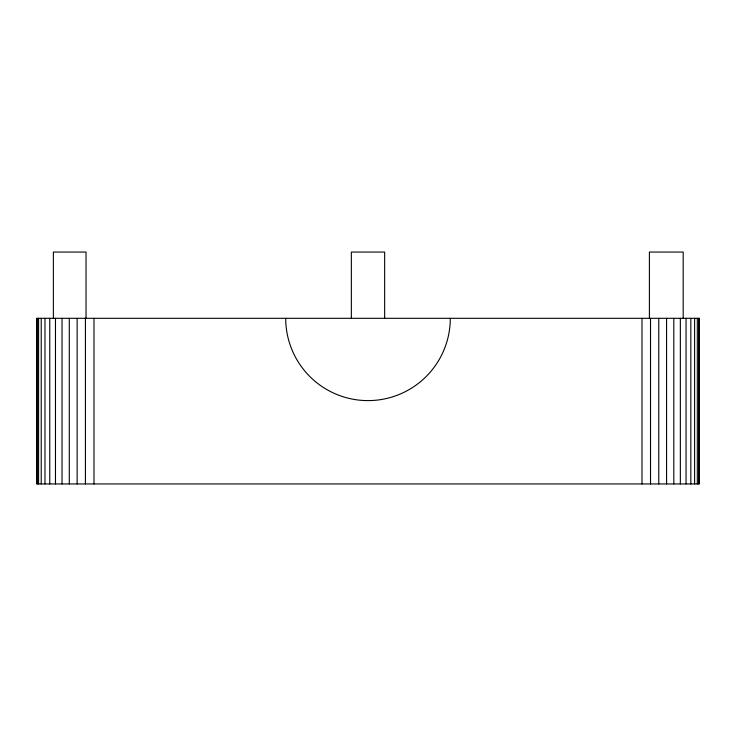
<?xml version="1.0" encoding="UTF-8"?>
<svg xmlns="http://www.w3.org/2000/svg" width="736" height="736" viewBox="0 0 736 736"><rect width="100%" height="100%" fill="white"/><g stroke="black" fill="none" stroke-linecap="round" stroke-linejoin="round"><path stroke-width="1.1" d="M698.869 318.311L698.869 483.948M697.305 318.311L697.305 483.948M694.609 318.311L694.609 483.948M690.837 318.311L690.837 483.948M686.053 318.311L686.053 483.948M683.192 318.311L683.192 252.052L649.4 252.052L649.4 318.311M680.349 318.311L680.349 483.948M673.817 318.311L673.817 483.948M666.577 318.311L666.577 483.948M658.766 318.311L658.766 483.948M650.523 318.311L650.523 483.948M641.985 318.311L641.985 483.948M384.652 318.311L384.652 252.052L351.348 252.052L351.348 318.311M93.987 318.311L93.987 483.948M86.038 318.311L86.038 252.052L53.369 252.052L53.369 318.311M85.422 318.311L85.422 483.948M77.142 318.311L77.142 483.948M69.294 318.311L69.294 483.948M62.026 318.311L62.026 483.948M55.476 318.311L55.476 483.948M49.763 318.311L49.763 483.948M44.979 318.311L44.979 483.948M41.225 318.311L41.225 483.948M38.576 318.311L38.576 483.948M37.067 318.311L37.067 483.948M450.294 318.311A82.294 82.294 0 0 1 368 400.605A82.294 82.294 0 0 1 285.706 318.311M699.2 318.311L36.8 318.311L36.8 483.948L699.2 483.948L699.2 318.311"/></g></svg>
